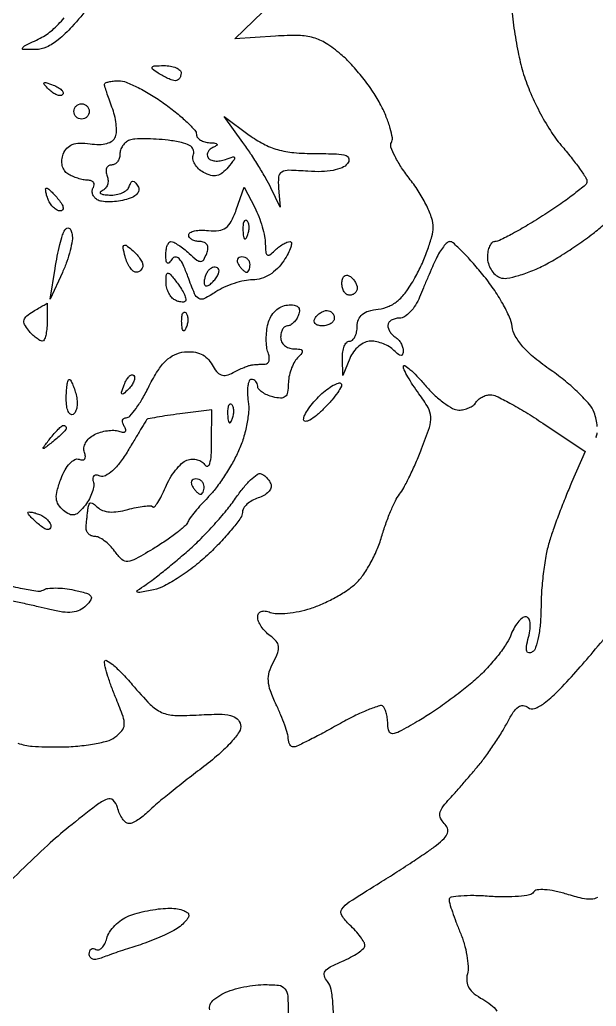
# Model space of a CAD drawing. Extents: x 0 to 102, y 0 to 135.
# Drawn here: x 68.27 to 74.64, y 11.26 to 22.16 of the extents above; entities that cross this region are included whole.
import ezdxf

# ---------------------------------------------------------------- set-up
doc = ezdxf.new("R2010")
doc.units = 0
doc.header["$MEASUREMENT"] = 0

msp = doc.modelspace()

# ---------------------------------------------------------------- linework, layer by layer
for points in [[(74.646989, 17.668567, 0.03625), (74.635146, 17.747009, 0.034823), (74.612005, 17.824012, 0.087045), (74.558989, 17.913426, 0.022116), (74.443182, 18.03697, 0.02187), (74.29626, 18.168388, 0.020578), (74.135488, 18.289312, -0.021218), (73.956353, 18.424406, -0.039457), (73.825499, 18.550646, -0.050236), (73.741211, 18.667698, -0.103691), (73.706211, 18.774365, 0.079136), (73.677923, 18.877237, 0.022091), (73.601996, 19.026535, 0.021705), (73.49988, 19.190121, 0.021258), (73.383297, 19.345415, 0.009839), (73.263573, 19.485795, 0.014374), (73.152275, 19.604174, 0.009746), (73.05619, 19.69697, 0.189339), (73.018432, 19.7118, 0.188631), (72.987858, 19.69984, 0.037013), (72.946823, 19.655885, 0.034583), (72.903996, 19.594335, 0.026048), (72.865429, 19.52145, 0.004791), (72.824906, 19.431919, 0.00244), (72.775611, 19.318674, 0.002424), (72.725911, 19.201395, 0.00363), (72.683747, 19.09845, -0.044353), (72.638521, 19.009441, -0.050866), (72.580031, 18.934141, -0.057963), (72.517761, 18.882438, -0.145297), (72.461714, 18.8658, 0.059953), (72.412491, 18.859877, 0.078756), (72.37081, 18.842415, 0.096972), (72.342898, 18.816556, 0.158871), (72.333, 18.786193, 0.089642), (72.339201, 18.751881, 0.053229), (72.357851, 18.714611, 0.051032), (72.385239, 18.680205, 0.06081), (72.4176, 18.6543, -0.072298), (72.449967, 18.627153, -0.052948), (72.477349, 18.589018, -0.053259), (72.495948, 18.546285, -0.076172), (72.5022, 18.505487, -0.075167), (72.496339, 18.466724, -0.342479), (72.478862, 18.454488, -0.162677), (72.449477, 18.465942, -0.022804), (72.40068, 18.51048, 0.063117), (72.350504, 18.549368, 0.039127), (72.283448, 18.582179, 0.038746), (72.210942, 18.604558, 0.055539), (72.144154, 18.612, 0.107357), (72.079187, 18.597888, 0.065176), (72.012206, 18.556085, 0.060748), (71.95345, 18.494431, 0.064538), (71.912636, 18.42165), (71.836125, 18.2313), (71.830762, 18.42165, -0.04254), (71.834911, 18.494528, -0.063224), (71.851826, 18.556085, -0.084123), (71.878069, 18.597728, -0.21331), (71.91, 18.612, 0.18582), (71.942298, 18.624433, 0.089892), (71.969749, 18.660052, 0.069733), (71.988357, 18.712984, 0.049744), (71.9946, 18.775581, -0.093166), (72.008836, 18.851317, -0.128969), (72.049265, 18.906987, -0.101071), (72.120344, 18.944418, -0.042172), (72.227045, 18.965931, 0.073516), (72.346358, 18.997853, 0.078161), (72.448574, 19.062537, 0.061425), (72.543776, 19.169369, 0.026953), (72.643225, 19.3311, 0.020398), (72.714057, 19.475286, 0.01882), (72.774991, 19.628647, 0.0192), (72.818847, 19.769338, 0.057457), (72.83378, 19.868826, 0.091546), (72.819013, 19.967614, 0.029078), (72.762304, 20.105927, 0.027928), (72.679778, 20.255889, 0.027738), (72.58088, 20.396075, -0.020573), (72.485133, 20.527749, -0.029661), (72.412557, 20.652111, -0.029537), (72.36738, 20.75608, -0.23004), (72.372579, 20.807198, 0.181697), (72.382733, 20.858851, 0.027695), (72.359342, 20.963089, 0.027973), (72.31615, 21.088349, 0.020943), (72.255309, 21.221057, 0.030109), (72.170976, 21.364351, 0.018777), (72.056188, 21.521887, 0.018826), (71.930865, 21.669208, 0.032199), (71.814332, 21.780831, 0.031983), (71.649701, 21.902274, 0.075206), (71.510695, 21.964599, 0.064609), (71.3468, 21.988084, 0.018922), (71.091918, 21.981823), (70.641792, 21.9537), (71.055949, 22.350589, 0.022313)], [(69.033467, 22.310156, -0.014534), (68.842511, 22.085357, -0.039756), (68.69124, 21.942131, -0.05848), (68.56163, 21.860549, -0.109218), (68.4414, 21.832729, -0.007493), (68.307383, 21.833422, -0.525764), (68.29693, 21.849287, -0.180934), (68.319225, 21.873532, -0.00274), (68.493295, 21.960597, 0.065776), (68.626285, 22.049578, 0.04069), (68.757172, 22.184984, 0.033456)], [(73.694989, 22.3349, 0.012931), (73.726618, 22.069117, 0.012926), (73.771999, 21.804995, 0.02161), (73.825405, 21.586021, 0.029295), (73.899592, 21.376968, 0.020323), (74.006465, 21.150086, 0.020533), (74.128441, 20.937998, 0.036085), (74.248405, 20.775222, -0.009218), (74.357275, 20.642997, -0.012945), (74.449118, 20.520795, -0.009212), (74.520441, 20.416585, -0.146477), (74.5326, 20.375972, -0.221166), (74.515037, 20.338209, -0.009013), (74.395436, 20.241071, -0.014275), (74.244593, 20.129802, -0.009477), (74.065657, 20.0105, -0.007484), (73.880747, 19.896077, -0.01039), (73.71151, 19.799543, -0.007189), (73.568122, 19.724305, -0.117751), (73.515757, 19.7118, 0.196615), (73.484067, 19.698837, 0.086343), (73.457169, 19.661318, 0.066255), (73.438905, 19.605723, 0.046306), (73.4328, 19.539945, 0.073631), (73.443114, 19.470289, 0.06423), (73.47334, 19.403015, 0.066865), (73.518042, 19.348198, 0.096993), (73.570809, 19.315131, 0.133896), (73.648142, 19.307356, 0.029307), (73.779724, 19.337417, 0.028477), (73.932874, 19.391617, 0.023781), (74.088649, 19.465836, 0.016695), (74.252825, 19.561055, 0.01153), (74.432312, 19.679167, 0.011639), (74.599786, 19.800853, 0.023248), (74.725188, 19.906075, -0.017975)], [(74.639522, 17.547613, -0.753102), (74.632901, 17.5545, 0.112317), (74.646971, 17.599734, 0.038834)], [(68.092787, 15.927063, 0.017404), (68.296282, 15.878753, 0.013725), (68.464499, 15.849732, 0.176026), (68.526061, 15.862538, -0.109951), (68.576632, 15.880117, -0.029162), (68.662466, 15.885034, -0.028125), (68.763243, 15.879251, -0.025668), (68.865907, 15.862169, -0.015174), (69.002722, 15.827737, -0.158084), (69.050244, 15.795887, -0.318427), (69.052301, 15.754936, -0.054818), (69.000822, 15.690737, -0.085973), (68.930231, 15.640991, -0.083388), (68.846268, 15.617214, -0.06286), (68.739891, 15.618915, -0.026575), (68.599529, 15.646591, 0.005502), (68.470459, 15.677742, 0.003359), (68.317461, 15.71181, 0.003366), (68.165395, 15.743531, 0.005964)], [(71.731179, 11.065847, 0.023711), (71.72676, 11.28696, 0.028709), (71.706334, 11.449778, 0.128328), (71.665924, 11.536183, -0.097558), (71.631469, 11.59952, -0.234462), (71.639593, 11.650877, -0.120213), (71.695451, 11.699282, -0.020518), (71.82403, 11.758833, 0.022206), (71.921762, 11.804497, 0.031072), (72.004244, 11.854348, 0.031766), (72.064123, 11.901715, 0.212625), (72.0792, 11.935568, 0.134606), (72.069048, 11.972597, 0.025222), (72.029812, 12.031753, 0.025363), (71.975438, 12.098066, 0.020821), (71.911071, 12.163245, -0.061089), (71.825039, 12.265645, -0.302005), (71.825746, 12.33724, -0.100599), (71.906567, 12.41621, -0.005257), (72.214865, 12.610691, 0.004024), (72.408937, 12.732448, 0.003975), (72.601816, 12.8578, 0.003906), (72.768949, 12.970207, 0.015274), (72.869444, 13.043545, 0.029086), (72.954347, 13.117879, 0.113795), (72.991531, 13.176291, 0.180803), (72.990602, 13.229519, 0.100627), (72.95481, 13.284655, -0.085599), (72.916268, 13.340323, -0.151596), (72.90888, 13.395167, -0.110512), (72.934003, 13.456785, -0.034028), (72.99711, 13.535578, 0.004814), (73.064206, 13.609997, 0.002048), (73.152692, 13.710891, 0.002026), (73.24623, 13.819314, 0.002657), (73.330731, 13.919138, 0.016239), (73.414381, 14.025887, 0.010183), (73.505508, 14.155764, 0.010219), (73.590097, 14.287436, 0.018337), (73.653249, 14.399306, -0.025523), (73.718552, 14.5112, -0.092438), (73.775319, 14.570489, -0.175252), (73.828849, 14.585638, -0.156647), (73.882639, 14.564031, 0.271514), (73.953395, 14.552433, 0.06883), (74.059456, 14.611094, 0.038807), (74.205719, 14.739435, 0.011143), (74.411391, 14.959895, 0.007144), (74.601131, 15.178806, 0.004402), (74.818413, 15.441511, 0.004413)], [(68.245484, 14.170299, 0.073377), (68.403481, 14.136929, 0.015415), (68.686551, 14.1282, 0.020134), (68.882581, 14.136097, 0.022038), (69.071463, 14.159752, 0.02215), (69.230028, 14.194039, 0.093805), (69.317356, 14.235612, 0.057543), (69.395251, 14.307647, 0.169355), (69.42154, 14.374634, 0.096719), (69.407198, 14.466792, 0.01214), (69.333526, 14.655895, -0.010603), (69.283478, 14.783198, -0.012124), (69.241201, 14.906982, -0.011316), (69.210375, 15.013284, -0.064994), (69.2028, 15.071311, -0.569261), (69.225098, 15.084549, -0.049043), (69.292973, 15.038386, -0.028627), (69.391841, 14.945819, -0.013279), (69.509771, 14.815229, 0.016192), (69.707694, 14.598609, 0.093921), (69.833964, 14.510207, 0.101152), (69.979629, 14.477345, 0.020234), (70.247329, 14.482751, -0.013052), (70.468839, 14.490408, -0.060549), (70.595829, 14.476061, -0.124108), (70.668368, 14.438259, -0.16196), (70.705465, 14.373813, -0.197778), (70.690818, 14.297382, -0.03735), (70.602515, 14.18231, -0.031762), (70.464145, 14.045944, -0.016977), (70.277486, 13.894799, 0.004149), (70.093237, 13.753274, 0.004499), (69.916308, 13.612439, 0.004242), (69.766827, 13.489124, 0.021788), (69.687622, 13.416536, -0.027321), (69.630259, 13.365122, -0.029485), (69.569019, 13.321661, -0.030807), (69.512524, 13.291044, -0.109192), (69.47251, 13.2822, -0.178572), (69.438197, 13.294858, -0.060982), (69.401762, 13.33459, -0.051325), (69.368894, 13.392292, -0.039879), (69.345094, 13.460551, 0.139714), (69.298444, 13.53955, 0.294264), (69.231354, 13.552271, 0.068647), (69.111286, 13.483194, 0.004832), (68.806477, 13.242298, 0.016496), (68.574811, 13.042584, 0.00711), (68.278847, 12.762032, 0.007026), (67.971971, 12.454208, 0.009232)], [(74.648311, 12.466608, -0.127274), (74.580233, 12.446014, -0.069315), (74.478588, 12.45599, -0.015386), (74.309612, 12.502213, 0.021945), (74.177226, 12.536567, 0.038581), (74.065209, 12.551542, 0.047249), (73.980987, 12.548285, 0.224706), (73.94161, 12.522758, -0.212665), (73.899562, 12.494106, -0.021985), (73.7779, 12.477571, -0.024306), (73.62448, 12.471043, -0.01706), (73.451705, 12.477992, 0.014669), (73.282276, 12.485618, 0.024469), (73.13961, 12.480867, 0.021757), (73.031408, 12.467191, 0.365472), (73.0098, 12.441578, 0.073503), (73.016014, 12.399535, 0.008096), (73.045774, 12.306526, 0.009743), (73.085369, 12.19647, 0.007735), (73.132266, 12.079162, -0.02898), (73.175952, 11.954806, -0.0272), (73.206055, 11.823585, -0.028255), (73.219782, 11.704343, -0.078637), (73.211489, 11.620703, 0.08873), (73.205038, 11.53898, 0.11272), (73.228972, 11.467405, 0.091272), (73.286788, 11.402701, 0.042055), (73.381899, 11.341003, -0.049341), (73.471596, 11.280947, -0.072211), (73.535423, 11.210766, -0.082551)], [(70.365974, 11.223883, -0.161046), (70.369812, 11.284576, -0.132892), (70.410536, 11.33851, -0.037931), (70.498813, 11.396852, -0.047211), (70.589107, 11.436507, -0.023313), (70.709873, 11.470301, -0.022902), (70.839472, 11.493943, -0.030945), (70.95825, 11.502602, -0.027421), (71.126091, 11.495225, -0.200962), (71.195323, 11.457816, -0.155985), (71.226774, 11.376558, -0.014954), (71.2332, 11.161733, -0.039166)]]:
    msp.add_lwpolyline(points, format="xyb")
for points in [[(69.85845, 21.656305, -0.042523), (69.931325, 21.650595, -0.062416), (69.992885, 21.632368, -0.082215), (70.034589, 21.605248, -0.210568), (70.0488, 21.573, -0.073605), (70.04403, 21.540771, -0.089496), (70.030162, 21.513632, -0.102891), (70.009542, 21.495736, -0.133323), (69.98535, 21.489695, -0.077483), (69.952655, 21.495479, -0.020703), (69.903262, 21.514701, -0.02047), (69.84824, 21.541514, -0.019837), (69.795, 21.573, -0.023197), (69.733336, 21.617034, -0.409657), (69.730522, 21.639128, -0.220444), (69.75742, 21.653334, -0.011293)], [(69.359307, 21.4884, -0.095095), (69.441779, 21.472571, -0.021314), (69.572973, 21.41369, -0.021371), (69.72101, 21.331425, -0.019242), (69.866907, 21.234069, -0.014614), (70.001393, 21.130524, -0.02041), (70.114866, 21.029753, -0.017317), (70.200411, 20.941387, -0.185729), (70.218, 20.895669, 0.167722), (70.229253, 20.863066, 0.089287), (70.26149, 20.834333, 0.071889), (70.309417, 20.81371, 0.054491), (70.36605, 20.804921, -0.020483), (70.423049, 20.800005, -0.187944), (70.444473, 20.788341, -0.449603), (70.442309, 20.77345, -0.04958), (70.407823, 20.755395, 0.074745), (70.370636, 20.733485, 0.102515), (70.346141, 20.703491, 0.121816), (70.338083, 20.670287, 0.138173), (70.347082, 20.638869, 0.155805), (70.375281, 20.614724, 0.074774), (70.421936, 20.602826, 0.062987), (70.478987, 20.604274, 0.051856), (70.537959, 20.619635, -0.011898), (70.621004, 20.64851, -0.405388), (70.638057, 20.640073, -0.253897), (70.634311, 20.616294, -0.007309), (70.568667, 20.533117, -0.052372), (70.505395, 20.470099, -0.118694), (70.444735, 20.441358, -0.12035), (70.378202, 20.443579, -0.054676), (70.296867, 20.476268, -0.066109), (70.240112, 20.51708, -0.075564), (70.198915, 20.569671, -0.086554), (70.179088, 20.625544, -0.134482), (70.184114, 20.67612, 0.200632), (70.182505, 20.730465, 0.160433), (70.142488, 20.773961, 0.07628), (70.053955, 20.806943, 0.020692), (69.906014, 20.831269, 0.01425), (69.774786, 20.843521, 0.015672), (69.647174, 20.847766, 0.015226), (69.538388, 20.844661, 0.072859), (69.47775, 20.832088, 0.089196), (69.437326, 20.808521, 0.06776), (69.403064, 20.770215, 0.066903), (69.379913, 20.723584, 0.081985), (69.372, 20.675649, -0.077961), (69.364937, 20.630629, -0.090312), (69.34449, 20.592418, -0.100781), (69.314065, 20.566873, -0.125032), (69.278349, 20.5578, 0.150038), (69.246515, 20.548027, 0.152523), (69.225896, 20.522129, 0.116261), (69.220428, 20.482812, 0.068382), (69.231296, 20.436366, -0.08212), (69.241458, 20.386879, -0.090662), (69.234538, 20.338534, -0.098459), (69.211849, 20.298839, -0.117756), (69.176897, 20.273845, 0.138167), (69.156303, 20.25783, 0.446626), (69.159412, 20.242865, 0.101689), (69.194297, 20.231182, 0.021022), (69.2592, 20.226079, 0.052561), (69.331823, 20.231069, 0.059666), (69.398602, 20.251202, 0.068619), (69.449914, 20.282593, 0.141684), (69.476361, 20.320983, -0.040804), (69.495886, 20.366741, -0.271343), (69.516124, 20.379317, -0.233099), (69.539469, 20.368555, -0.031824), (69.571471, 20.323463, -0.171187), (69.581244, 20.278599, -0.164205), (69.56096, 20.236618, -0.09864), (69.507419, 20.200102, -0.039019), (69.422568, 20.171616, -0.031883), (69.335451, 20.155568, -0.032411), (69.24748, 20.150847, -0.034242), (69.170866, 20.156962, -0.101718), (69.121628, 20.174981, -0.085442), (69.090648, 20.202376, -0.093672), (69.071807, 20.237743, -0.100368), (69.067919, 20.275495, -0.114528), (69.079513, 20.309846, 0.121205), (69.089219, 20.339903, 0.184725), (69.081357, 20.365846, 0.150532), (69.056172, 20.38354, 0.075619), (69.017443, 20.389895, -0.048085), (68.967183, 20.395334, -0.026479), (68.907325, 20.411055, -0.026163), (68.847762, 20.433617, -0.037769), (68.798085, 20.460109, -0.106665), (68.759371, 20.49825, -0.087434), (68.736391, 20.551719, -0.080052), (68.731903, 20.614188, -0.069704), (68.746691, 20.678146, -0.091517), (68.787231, 20.744426, -0.118311), (68.84574, 20.784782, -0.091258), (68.92832, 20.800345, -0.037514), (69.042411, 20.792261, 0.038064), (69.144395, 20.785148, 0.065608), (69.228558, 20.796792, 0.086499), (69.289737, 20.825674, 0.148769), (69.324081, 20.869763, 0.089759), (69.335089, 20.927824, 0.031651), (69.330417, 21.012751, 0.030211), (69.313313, 21.107481, 0.031081), (69.285027, 21.198542, -0.00523), (69.253531, 21.284063, -0.00706), (69.226954, 21.362093, -0.004979), (69.206331, 21.427783, -0.073695), (69.2028, 21.451607, -0.303691), (69.212348, 21.465877, -0.040158), (69.248774, 21.477592, -0.03557), (69.299324, 21.485739, -0.022172)], [(68.635399, 21.440661, -0.036269), (68.690186, 21.415113, -0.070189), (68.728624, 21.385954, -0.120343), (68.745325, 21.358227, -0.278911), (68.739739, 21.335539, -0.20742), (68.71383, 21.3253, -0.082976), (68.675642, 21.332971, -0.063152), (68.63146, 21.356535, -0.043285), (68.58804, 21.393302, -0.011214), (68.535009, 21.449184, -0.400052), (68.535406, 21.46553, -0.286372), (68.554444, 21.469939, -0.008399)], [(68.949, 21.2346, -0.099038), (68.981287, 21.228141, -0.097945), (69.008749, 21.209749, -0.097945), (69.027141, 21.182287, -0.099038), (69.0336, 21.15, -0.099038), (69.027141, 21.117713, -0.097945), (69.008749, 21.090251, -0.097945), (68.981287, 21.071859, -0.099038), (68.949, 21.0654, -0.099038), (68.916713, 21.071859, -0.097945), (68.889251, 21.090251, -0.097945), (68.870859, 21.117713, -0.099038), (68.8644, 21.15, -0.099038), (68.870859, 21.182287, -0.097945), (68.889251, 21.209749, -0.097945), (68.916713, 21.228141, -0.099038)], [(70.801256, 20.889392, 0.038541), (70.958988, 20.790569, 0.052138), (71.115216, 20.728447, 0.046039), (71.295392, 20.695237, 0.022569), (71.528719, 20.6847, -0.00837), (71.76499, 20.680744, -0.067139), (71.872025, 20.66264, -0.294002), (71.902605, 20.626133, -0.20685), (71.887225, 20.573159, -0.123708), (71.826668, 20.528623, -0.049172), (71.72709, 20.498941, -0.040837), (71.599271, 20.484851, -0.026565), (71.450685, 20.488559, 0.012184), (71.240708, 20.499847, 0.137142), (71.160483, 20.479938, 0.24498), (71.125499, 20.425892, 0.045812), (71.125205, 20.304), (71.14411, 20.0925), (71.040605, 20.306896, 0.018323), (70.986538, 20.409141, 0.007746), (70.906897, 20.542442, 0.007652), (70.817353, 20.682345, 0.009913), (70.730777, 20.807688), (70.524453, 21.094085)], [(68.560596, 20.304, -0.176553), (68.577111, 20.297981, -0.014236), (68.612217, 20.266723, -0.017822), (68.652724, 20.225711, -0.012711), (68.6952, 20.1771, -0.035237), (68.731405, 20.126631, -0.100348), (68.746238, 20.086221, -0.22275), (68.738837, 20.061105, -0.214681), (68.71461, 20.0502, -0.125677), (68.678148, 20.059512, -0.064053), (68.639633, 20.087477, -0.05745), (68.605017, 20.128568, -0.054778), (68.580006, 20.1771, -0.019009), (68.56342, 20.225779, -0.034664), (68.554218, 20.266723, -0.044074), (68.552353, 20.295956, -0.407084)], [(70.862335, 20.087302, -0.027336), (70.907157, 19.98798, -0.021492), (70.945012, 19.87611, -0.021961), (70.971204, 19.768799, -0.048909), (70.9794, 19.68521, 0.021422), (70.983149, 19.597757, 0.215573), (71.00055, 19.56667, 0.326341), (71.029569, 19.566527, 0.039883), (71.08092, 19.61028, -0.030955), (71.124905, 19.649131, -0.03157), (71.173072, 19.681979, -0.033268), (71.218383, 19.70493, -0.100929), (71.25207, 19.7118, -0.416953), (71.268065, 19.695655, -0.076598), (71.260539, 19.649672, -0.044438), (71.231395, 19.581495, -0.02182), (71.18312, 19.5003, -0.052457), (71.112171, 19.413429, -0.057312), (71.02661, 19.346113, -0.061052), (70.933386, 19.303339, -0.077207), (70.839794, 19.2888, 0.05074), (70.746838, 19.279342, 0.027821), (70.636074, 19.250065, 0.027446), (70.525819, 19.207437, 0.039079), (70.433795, 19.156935, -0.026467), (70.306454, 19.082816, -0.247884), (70.245087, 19.083538, -0.171207), (70.197463, 19.136336, -0.011956), (70.123986, 19.325279, 0.019117), (70.071923, 19.453682, 0.077067), (70.025899, 19.524352, 0.222476), (69.985398, 19.541566, 0.247109), (69.94881, 19.520595, -0.035649), (69.91735, 19.478084, -0.373125), (69.897538, 19.475127, -0.232678), (69.884203, 19.496999, -0.020386), (69.880895, 19.56375, -0.036532), (69.884545, 19.620451, -0.055383), (69.896662, 19.66831, -0.072882), (69.914724, 19.701051, -0.23445), (69.936389, 19.7118, -0.12348), (69.96693, 19.704141, -0.021127), (70.018871, 19.67345, -0.021914), (70.078041, 19.631231, -0.018001), (70.137436, 19.581248, 0.015749), (70.223802, 19.5079, 0.169746), (70.26644, 19.492995, 0.26751), (70.298423, 19.511426, 0.039729), (70.331792, 19.581248, 0.069737), (70.344356, 19.635602, 0.152269), (70.335356, 19.676954, 0.171722), (70.30563, 19.70272, 0.093779), (70.257645, 19.7118, -0.056794), (70.210122, 19.717216, -0.076167), (70.169897, 19.733234, -0.09527), (70.142932, 19.756931, -0.166475), (70.1334, 19.784766, -0.274806), (70.149019, 19.811039, -0.069398), (70.197508, 19.829262, -0.051176), (70.268012, 19.837666, -0.031438), (70.35164, 19.833776, 0.054671), (70.466161, 19.833764, 0.133408), (70.544036, 19.864363, 0.114615), (70.60287, 19.933798, 0.034832), (70.657575, 20.061382), (70.74527, 20.312945)], [(70.776713, 19.942688, 0.296942), (70.758197, 19.946597, 0.208169), (70.742576, 19.931154, 0.077125), (70.733209, 19.890547, 0.028489), (70.732279, 19.83165, 0.018894), (70.737274, 19.768511, 0.168741), (70.74923, 19.743828, 0.470617), (70.764648, 19.745287, 0.054073), (70.783391, 19.780537, 0.051402), (70.796592, 19.826803, 0.05415), (70.799758, 19.873972, 0.060344), (70.793061, 19.915029, 0.126455)], [(68.844237, 19.79203, -0.087969), (68.845686, 19.722454, -0.023563), (68.823424, 19.613625, -0.023121), (68.785948, 19.49035, -0.022039), (68.736725, 19.36903), (68.603107, 19.0773), (68.656834, 19.415056, -0.010577), (68.681348, 19.550617, -0.012211), (68.710578, 19.678636, -0.011324), (68.740322, 19.785469, -0.067271), (68.764346, 19.838056, -0.113502), (68.787274, 19.860824, -0.276359), (68.810192, 19.861204, -0.166523), (68.830378, 19.838102, -0.047983)], [(69.505556, 19.621676, -0.033252), (69.551571, 19.578011, -0.035142), (69.590478, 19.529388, -0.037557), (69.617622, 19.483012, -0.114104), (69.6258, 19.447641, -0.099715), (69.620093, 19.419309, -0.098101), (69.603847, 19.395208, -0.097784), (69.579589, 19.379066, -0.098366), (69.551067, 19.3734, -0.18499), (69.519165, 19.385621, -0.058693), (69.484918, 19.424523, -0.049464), (69.45374, 19.480821, -0.037801), (69.430823, 19.547435, -0.01302), (69.408884, 19.641244, -0.253319), (69.417186, 19.668813, -0.363425), (69.441194, 19.670857, -0.020124)], [(70.720607, 19.5426, 0.108972), (70.690579, 19.535977, 0.182303), (70.672691, 19.517749, 0.161196), (70.670059, 19.490326, 0.082592), (70.6833, 19.458, 0.029505), (70.706057, 19.425617, 0.035638), (70.731186, 19.398251, 0.038439), (70.755065, 19.378945, 0.151918), (70.772893, 19.3734, 0.210953), (70.787159, 19.379699, 0.081139), (70.799241, 19.398251, 0.061769), (70.807464, 19.425611, 0.042167), (70.8102, 19.458, 0.105053), (70.803342, 19.49028, 0.099167), (70.783882, 19.517749, 0.09642), (70.754807, 19.53616, 0.093332)], [(70.45911, 19.41429, 0.128169), (70.438096, 19.426615, 0.100736), (70.411672, 19.428593, 0.089268), (70.38384, 19.419856, 0.075941), (70.359, 19.4016, 0.063896), (70.337394, 19.373633, 0.039129), (70.319167, 19.336088, 0.038674), (70.306736, 19.295385, 0.054831), (70.3026, 19.25778, 0.142677), (70.310525, 19.230572, 0.290264), (70.32989, 19.221481, 0.131573), (70.36123, 19.234281, 0.034019), (70.40271, 19.27047, 0.041736), (70.437833, 19.312003, 0.061283), (70.460573, 19.354013, 0.080535), (70.468385, 19.390131, 0.212536)], [(70.008316, 19.252676, -0.023083), (70.052973, 19.187614, -0.035169), (70.084907, 19.127025, -0.038539), (70.102245, 19.07765, -0.267646), (70.095854, 19.053854, -0.171177), (70.07561, 19.044167, -0.066195), (70.044068, 19.044953, -0.055399), (70.006998, 19.055126, -0.043797), (69.969829, 19.073821, -0.096951), (69.935471, 19.105629, -0.054023), (69.906895, 19.155228, -0.05103), (69.887958, 19.213785, -0.057465), (69.882291, 19.272643, -0.02447), (69.887521, 19.349747, -0.426116), (69.905582, 19.363434, -0.185352), (69.93485, 19.346533, -0.008225)], [(71.91, 19.3311, -0.06081), (71.942361, 19.305195, -0.051032), (71.969749, 19.270789, -0.053229), (71.988399, 19.233519, -0.089642), (71.9946, 19.199207, -0.105429), (71.988123, 19.168833, -0.099231), (71.969749, 19.142985, -0.096318), (71.942295, 19.125659, -0.092995), (71.91, 19.1196, -0.153634), (71.877735, 19.129754, -0.097988), (71.850251, 19.158344, -0.080552), (71.831706, 19.201062, -0.062283), (71.8254, 19.251493, -0.066118), (71.831598, 19.298161, -0.138808), (71.850251, 19.329283, -0.191142), (71.877882, 19.340232, -0.139169)], [(68.5683, 19.032427), (68.5683, 18.972116), (68.5683, 18.8235, -0.023696), (68.564457, 18.742446, -0.037812), (68.552704, 18.674128, -0.044069), (68.535759, 18.625299, -0.295337), (68.515209, 18.612, -0.137723), (68.488409, 18.619525, -0.029699), (68.448441, 18.647271, -0.028881), (68.404514, 18.686107, -0.024097), (68.362468, 18.732071, -0.054271), (68.31987, 18.796485, -0.183184), (68.31425, 18.845781, -0.160628), (68.342811, 18.890598, -0.039518), (68.415559, 18.940998, 0.001179), (68.474123, 18.975253, 0.001944), (68.523432, 19.004509, 0.000176), (68.567409, 19.030854, 0.263536)], [(71.225425, 19.011153, -0.046527), (71.297571, 19.009869, -0.156706), (71.340104, 18.990789, -0.213103), (71.356013, 18.955005, -0.091453), (71.346237, 18.90248, -0.050499), (71.322829, 18.85609, -0.055178), (71.291176, 18.816826, -0.06231), (71.256477, 18.790028, -0.134085), (71.224149, 18.7812, 0.164455), (71.19533, 18.771458, 0.095748), (71.170792, 18.743923, 0.076852), (71.154211, 18.702836, 0.057609), (71.1486, 18.6543, 0.112571), (71.159639, 18.605891, 0.100188), (71.190847, 18.564677, 0.094267), (71.237504, 18.537025, 0.086974), (71.29242, 18.5274, -0.028321), (71.36226, 18.523441, -0.272121), (71.385128, 18.50625, -0.273085), (71.381188, 18.477964, -0.02847), (71.33472, 18.42588, 0.073146), (71.295795, 18.37353, 0.038677), (71.263021, 18.29935, 0.03747), (71.240676, 18.216616, 0.047259), (71.2332, 18.1377, -0.043573), (71.225257, 18.046725, -0.176027), (71.197892, 17.999225, -0.189508), (71.147908, 17.982379, -0.051615), (71.064, 17.995287, -0.038887), (70.99924, 18.017724, -0.050447), (70.944502, 18.048489, -0.059916), (70.90675, 18.082448, -0.181596), (70.8948, 18.114267, 0.092481), (70.889478, 18.142796, 0.09616), (70.874253, 18.167047, 0.099327), (70.85154, 18.183277, 0.106007), (70.824852, 18.189, 0.309047), (70.800384, 18.17228, 0.05849), (70.786003, 18.117109, 0.044471), (70.782105, 18.038076, 0.026536), (70.790824, 17.944266, -0.059131), (70.794034, 17.827991, -0.027556), (70.772116, 17.678541, -0.026835), (70.731505, 17.522349, -0.033771), (70.6767, 17.38334, -0.02098), (70.605797, 17.248802, -0.015474), (70.516643, 17.105941, -0.015696), (70.423789, 16.975946, -0.03345), (70.342526, 16.883017, 0.012211), (70.269568, 16.806405, 0.013328), (70.2026, 16.728477, 0.012858), (70.148949, 16.658995, 0.062161), (70.124748, 16.61549, -0.116799), (70.094101, 16.5722, -0.014342), (70.004304, 16.497551, -0.016337), (69.890469, 16.414171, -0.012823), (69.761976, 16.331108, -0.00836), (69.548701, 16.205715, -0.107558), (69.460879, 16.178501, -0.212377), (69.395095, 16.201205, -0.047174), (69.314185, 16.292412, 0.037349), (69.261236, 16.35451, 0.039074), (69.200381, 16.407028, 0.042244), (69.140889, 16.443457, 0.116779), (69.093408, 16.4547, -0.10489), (69.055109, 16.462824, -0.107406), (69.023779, 16.485764, -0.105145), (69.004338, 16.520096, -0.096692), (68.99976, 16.56045, -0.003409), (69.003916, 16.608297, -0.002056), (69.009463, 16.664957, -0.002059), (69.015437, 16.721213, -0.003607), (69.02091, 16.76772, -0.06425), (69.031921, 16.810366, -0.285112), (69.051869, 16.825042, -0.187341), (69.081367, 16.816189, -0.03087), (69.12676, 16.77608, 0.112482), (69.181777, 16.741482, 0.065906), (69.258307, 16.725511, 0.053887), (69.352109, 16.728661, 0.034531), (69.458791, 16.751429, -0.017302), (69.553007, 16.774954, -0.024379), (69.638446, 16.788861, -0.022232), (69.707651, 16.793584, -0.205075), (69.734945, 16.782655, 0.42991), (69.755643, 16.783207, 0.036928), (69.791746, 16.829891, 0.030994), (69.833501, 16.902398, 0.016958), (69.875958, 16.995808, -0.034447), (69.925507, 17.095424, -0.03402), (69.988447, 17.18773, -0.036035), (70.054721, 17.260531, -0.098782), (70.113232, 17.297486, -0.083389), (70.169442, 17.308882, -0.077594), (70.22779, 17.301772, -0.080568), (70.279274, 17.277727, -0.102272), (70.315691, 17.240115, 0.374214), (70.342759, 17.232061, 0.221532), (70.366171, 17.259419, 0.052612), (70.381244, 17.349009, 0.01449), (70.385905, 17.492045), (70.3872, 17.85259), (70.033562, 17.808157, 0.004804), (69.897119, 17.789681, 0.007521), (69.780172, 17.770898, 0.002861), (69.680824, 17.752819, 0.210894), (69.667554, 17.743712, 0.002794), (69.658315, 17.72858, 0.000037), (69.601832, 17.634866, 0.000107), (69.536433, 17.52629, 0.00007), (69.461192, 17.401274, -0.026228), (69.375177, 17.273935, -0.046363), (69.289817, 17.180297, -0.060783), (69.213093, 17.125807, -0.219037), (69.15471, 17.122016, 0.06982), (69.113559, 17.13152, 0.186145), (69.085092, 17.123319, 0.221802), (69.072608, 17.099669, 0.096989), (69.077826, 17.063742, -0.118502), (69.082953, 17.013504, -0.045985), (69.067175, 16.944921, -0.042224), (69.03556, 16.870645, -0.040603), (68.991562, 16.801697, -0.034399), (68.924202, 16.724571, -0.136105), (68.869871, 16.693926, -0.17217), (68.815137, 16.699306, -0.063523), (68.748717, 16.74149, -0.078251), (68.693348, 16.80438, -0.123824), (68.670921, 16.872214, -0.085318), (68.679544, 16.960547, -0.023353), (68.722958, 17.094133, -0.038457), (68.767209, 17.188667, -0.059274), (68.820557, 17.261362, -0.079219), (68.874703, 17.303489, -0.220863), (68.921577, 17.306698, 0.085686), (68.959719, 17.299146, 0.239173), (68.983634, 17.310552, 0.197263), (68.991426, 17.339068, 0.060976), (68.98043, 17.38312, -0.132147), (68.97519, 17.433503, -0.088489), (68.994382, 17.488517, -0.077698), (69.034731, 17.539736, -0.068286), (69.090488, 17.57888, -0.045988), (69.158325, 17.606276, -0.038482), (69.234206, 17.622846, -0.0401), (69.306474, 17.627035, -0.080119), (69.362626, 17.616693, 0.044254), (69.408179, 17.604887, 0.231099), (69.432323, 17.612068, 0.291616), (69.438031, 17.633523, 0.061597), (69.421083, 17.670425, -0.062408), (69.404341, 17.707034, -0.132609), (69.403087, 17.737925, -0.191612), (69.416981, 17.758159, -0.14869), (69.442766, 17.766, 0.216951), (69.48354, 17.784566, 0.022368), (69.55095, 17.869389, 0.024633), (69.62507, 17.983134, 0.017206), (69.697656, 18.117963, -0.025342), (69.791504, 18.285694, -0.061035), (69.881104, 18.395882, -0.081336), (69.976715, 18.461835, -0.084027), (70.087303, 18.492903, -0.055118), (70.186748, 18.492514, -0.080741), (70.270796, 18.468785, -0.086705), (70.338738, 18.421372, -0.074423), (70.390858, 18.351364, 0.048246), (70.440516, 18.276847, 0.13274), (70.491387, 18.240328, 0.148115), (70.550046, 18.236533, 0.06557), (70.623402, 18.264182, -0.012356), (70.683378, 18.294398, -0.012791), (70.744092, 18.321249, -0.012584), (70.797742, 18.341789, -0.052484), (70.83135, 18.349857, -0.012391), (70.86148, 18.353062, -0.005963), (70.900233, 18.355749, -0.005909), (70.940738, 18.357594, -0.00842), (70.976745, 18.3582, 0.184845), (71.003859, 18.368579, 0.147128), (71.020293, 18.395532, 0.099984), (71.022598, 18.436625, 0.055844), (71.009921, 18.485289, -0.062897), (70.994601, 18.547683, -0.028556), (70.989714, 18.631764, -0.027722), (70.994645, 18.722213, -0.034015), (71.009613, 18.805463, -0.068479), (71.040885, 18.88316, -0.07263), (71.091507, 18.947796, -0.077171), (71.155413, 18.99221, -0.094815)], [(70.099913, 18.927488, -0.126455), (70.116261, 18.899829, -0.060344), (70.122958, 18.858772, -0.05415), (70.119792, 18.811603, -0.051402), (70.106591, 18.765337, -0.054073), (70.087848, 18.730087, -0.470617), (70.07243, 18.728628, -0.168741), (70.060474, 18.753311, -0.018894), (70.055479, 18.81645, -0.028489), (70.056409, 18.875347, -0.077125), (70.065776, 18.915954, -0.208169), (70.081397, 18.931397, -0.296942)], [(71.661193, 18.9504, -0.105429), (71.691567, 18.943923, -0.099231), (71.717415, 18.925549, -0.096318), (71.734741, 18.898095, -0.092995), (71.7408, 18.8658, -0.153634), (71.730646, 18.833535, -0.097988), (71.702056, 18.806051, -0.080552), (71.659338, 18.787506, -0.062283), (71.608907, 18.7812, -0.066118), (71.562239, 18.787398, -0.138808), (71.531117, 18.806051, -0.191142), (71.520168, 18.833682, -0.139169), (71.5293, 18.8658, -0.06081), (71.555205, 18.898161, -0.051032), (71.589611, 18.925549, -0.053229), (71.626881, 18.944199, -0.089642)], [(72.744449, 18.12555, 0.026342), (72.844611, 18.020308, 0.030334), (72.950895, 17.931367, 0.031684), (73.048642, 17.868326, 0.128058), (73.116718, 17.8506, 0.055614), (73.172961, 17.856875, 0.049612), (73.22876, 17.875451, 0.052589), (73.275901, 17.902794, 0.096938), (73.3059, 17.9352, -0.079736), (73.33388, 17.967575, -0.053411), (73.374567, 17.994949, -0.052554), (73.421029, 18.013533, -0.06898), (73.466238, 18.0198, -0.114542), (73.531304, 18.004696, -0.010386), (73.680455, 17.927624, -0.013039), (73.856065, 17.82619, -0.009834), (74.043752, 17.70601), (74.513212, 17.39222), (74.363431, 17.05036, 0.007609), (74.2992, 16.897472, 0.005045), (74.22994, 16.720178, 0.005078), (74.166142, 16.546577, 0.009847), (74.119325, 16.406394, 0.029987), (74.083085, 16.260003, 0.013783), (74.052708, 16.065793, 0.013595), (74.031883, 15.859079, 0.018306), (74.025, 15.671136, -0.020803), (74.017913, 15.500883, -0.027739), (73.996524, 15.347625, -0.027394), (73.965766, 15.226611, -0.180303), (73.928062, 15.178074, -0.145056), (73.889352, 15.16755, -0.338416), (73.867289, 15.185219, -0.10492), (73.865446, 15.239697, -0.017664), (73.887373, 15.342282, 0.030069), (73.904631, 15.4341, 0.067033), (73.904049, 15.505044, 0.113831), (73.88679, 15.549707, 0.24879), (73.855318, 15.5664, 0.177169), (73.815825, 15.551952, 0.049388), (73.769206, 15.503943, 0.043306), (73.723609, 15.435167, 0.033905), (73.686174, 15.35378, -0.058084), (73.63397, 15.253348, -0.020703), (73.5377, 15.123179, -0.020219), (73.41927, 14.987776, -0.022491), (73.294247, 14.86733, -0.014731), (73.151521, 14.748974, -0.009392), (72.979048, 14.619463, -0.009435), (72.804983, 14.498728, -0.017288), (72.658079, 14.408055, -0.006683), (72.460142, 14.29862, -0.096213), (72.38374, 14.274999, -0.343846), (72.346358, 14.298143, -0.088752), (72.333, 14.372805, 0.031107), (72.329183, 14.434101, 0.031651), (72.317791, 14.494089, 0.033359), (72.301164, 14.544662, 0.100604), (72.281224, 14.574776, 0.283288), (72.24136, 14.584248, 0.015459), (72.114963, 14.538147, 0.020258), (71.960893, 14.469128, 0.013034), (71.787934, 14.377376, -0.005107), (71.61466, 14.281906, -0.007387), (71.459485, 14.201395, -0.004175), (71.327594, 14.136791, -0.112251), (71.28981, 14.1282, -0.161137), (71.268217, 14.135344, -0.096492), (71.249829, 14.155508, -0.077982), (71.237409, 14.185611, -0.058985), (71.2332, 14.221164, 0.07319), (71.225483, 14.273601, 0.012579), (71.194011, 14.369405, 0.013465), (71.150866, 14.480814, 0.011665), (71.099792, 14.595266, -0.023664), (71.036022, 14.747902, -0.070496), (71.012718, 14.8585, -0.087858), (71.023427, 14.956948, -0.051991), (71.068203, 15.066654, 0.030597), (71.116064, 15.17095, 0.123492), (71.12461, 15.239906, 0.151415), (71.098989, 15.29682, 0.054027), (71.032411, 15.357529, -0.045015), (70.979763, 15.403831, -0.042719), (70.935223, 15.459578, -0.045737), (70.904603, 15.515989, -0.101823), (70.8948, 15.563628, -0.134244), (70.905301, 15.602036, -0.172183), (70.933227, 15.625367, -0.124289), (70.977684, 15.630172, -0.05675), (71.034612, 15.615452, 0.088827), (71.108788, 15.601246, 0.027515), (71.222753, 15.606148, 0.026549), (71.351987, 15.625825, 0.026336), (71.478762, 15.659121, 0.028204), (71.60931, 15.70914, 0.01988), (71.750034, 15.779219, 0.020134), (71.879656, 15.857281, 0.039268), (71.974873, 15.931304, 0.054632), (72.055409, 16.022697, 0.025942), (72.139033, 16.155694, 0.025347), (72.212929, 16.305314, 0.032696), (72.264418, 16.449634, -0.01509), (72.309134, 16.590435, -0.014716), (72.362605, 16.729484, -0.014778), (72.416718, 16.848701, -0.051984), (72.461372, 16.92, 0.042067), (72.508886, 16.992631, 0.010368), (72.574061, 17.119519, 0.010538), (72.642863, 17.26848, 0.010368), (72.705719, 17.421014, 0.012258), (72.791272, 17.658608, 0.092491), (72.80746, 17.776331, 0.120892), (72.777241, 17.878185, 0.026908), (72.676542, 18.030938, -0.013388), (72.61003, 18.12613, -0.017274), (72.554423, 18.217124, -0.015139), (72.513509, 18.295002, -0.126879), (72.505638, 18.333624, -0.579106), (72.521998, 18.341926, -0.034138), (72.577207, 18.300089, -0.024541), (72.653822, 18.22642, -0.011982)], [(69.524861, 18.233539, -0.20742), (69.5351, 18.20763, -0.082976), (69.527429, 18.169442, -0.063152), (69.503865, 18.12526, -0.043285), (69.467098, 18.08184, -0.011214), (69.411216, 18.028809, -0.400052), (69.39487, 18.029206, -0.286372), (69.390461, 18.048244, -0.008399), (69.419739, 18.129199, -0.036269), (69.445287, 18.183986, -0.070189), (69.474446, 18.222424, -0.120343), (69.502173, 18.239125, -0.278911)], [(68.812233, 18.189, -0.269346), (68.827212, 18.1803, -0.023205), (68.84813, 18.139322, -0.025633), (68.869593, 18.084688, -0.016826), (68.888891, 18.019884, -0.046215), (68.900137, 17.951677, -0.054994), (68.897606, 17.886529, -0.064046), (68.882634, 17.833791, -0.15438), (68.856458, 17.803391, -0.293546), (68.827473, 17.803898, -0.140077), (68.802318, 17.833526, -0.072514), (68.785232, 17.892763, -0.034022), (68.7798, 17.972507, -0.014076), (68.782137, 18.055504, -0.023105), (68.789327, 18.125405, -0.019434), (68.79947, 18.178843, -0.349346)], [(71.814757, 18.143243, -0.326362), (71.819381, 18.113545, -0.029649), (71.778788, 18.045166, -0.029467), (71.71485, 17.961743, -0.018138), (71.630564, 17.871109, -0.020776), (71.542868, 17.790414, -0.048108), (71.469423, 17.7395, -0.1089), (71.422103, 17.72522, -0.436692), (71.4024, 17.743477, -0.118222), (71.414388, 17.79347, -0.031088), (71.456507, 17.864886, -0.029778), (71.516094, 17.942532, -0.026676), (71.586593, 18.015611, -0.023281), (71.660364, 18.078186, -0.03674), (71.729596, 18.123889, -0.041871), (71.786307, 18.149646, -0.28973)], [(70.607512, 17.912288, 0.296942), (70.588997, 17.916197, 0.208169), (70.573376, 17.900754, 0.077125), (70.564009, 17.860147, 0.028489), (70.563079, 17.80125, 0.018894), (70.568074, 17.738111, 0.168741), (70.58003, 17.713428, 0.470617), (70.595448, 17.714887, 0.054073), (70.614191, 17.750137, 0.051402), (70.627392, 17.796403, 0.05415), (70.630558, 17.843572, 0.060344), (70.623861, 17.884629, 0.126455)], [(68.747859, 17.6814, -0.099038), (68.760049, 17.678962, -0.097945), (68.770417, 17.672017, -0.097945), (68.777362, 17.661649, -0.099038), (68.7798, 17.649459, -0.184603), (68.772935, 17.631498, -0.013803), (68.73631, 17.592793, -0.017649), (68.688466, 17.548213, -0.012436), (68.63175, 17.501409, -0.001576), (68.536194, 17.426954, -0.377591), (68.526, 17.4276, -0.377591), (68.525354, 17.437794, -0.001576), (68.599809, 17.53335, -0.012436), (68.646613, 17.590066, -0.017649), (68.691193, 17.63791, -0.013803), (68.729898, 17.674535, -0.184603)], [(70.931812, 17.146737, -0.079326), (70.964458, 17.130033, -0.048027), (70.996961, 17.101105, -0.046735), (71.024461, 17.065242, -0.059822), (71.042219, 17.027642, -0.180764), (71.040789, 16.987826, -0.09333), (71.013109, 16.945551, -0.07259), (70.963681, 16.907185, -0.051994), (70.899457, 16.879178, 0.051071), (70.832957, 16.850324, 0.057852), (70.77667, 16.809541, 0.06638), (70.738329, 16.763617, 0.141707), (70.7256, 16.719604, -0.155329), (70.706902, 16.660868, -0.015856), (70.617634, 16.542978, -0.018604), (70.498826, 16.406698, -0.013803), (70.358057, 16.264919, -0.023322), (70.199292, 16.127143, -0.022391), (70.026274, 16.002754, -0.022978), (69.864002, 15.907109, -0.071336), (69.744707, 15.864342, -0.003284), (69.591416, 15.83403, -0.203011), (69.564835, 15.839749, -0.51764), (69.564786, 15.856174, -0.007092), (69.661399, 15.922878, 0.017205), (69.744492, 15.982764, 0.005024), (69.868118, 16.080494, 0.005042), (70.005165, 16.193391, 0.005382), (70.13693, 16.306629, 0.017493), (70.271472, 16.4334, 0.011611), (70.417131, 16.5876, 0.011694), (70.551748, 16.744116, 0.02225), (70.651231, 16.877054, -0.020995), (70.734105, 16.988379, -0.030832), (70.816675, 17.078165, -0.031278), (70.889346, 17.139755, -0.243434)], [(70.213007, 17.0892, 0.108972), (70.182979, 17.082577, 0.182303), (70.165091, 17.064349, 0.161196), (70.162459, 17.036926, 0.082592), (70.1757, 17.0046, 0.029505), (70.198457, 16.972217, 0.035638), (70.223586, 16.944851, 0.038439), (70.247465, 16.925545, 0.151918), (70.265293, 16.92, 0.210953), (70.279559, 16.926299, 0.081139), (70.291641, 16.944851, 0.061769), (70.299864, 16.972211, 0.042167), (70.3026, 17.0046, 0.105053), (70.295742, 17.03688, 0.099167), (70.276282, 17.064349, 0.09642), (70.247207, 17.08276, 0.093332)], [(68.4837, 16.696794, -0.054778), (68.532232, 16.671783, -0.05745), (68.573323, 16.637167, -0.064053), (68.601288, 16.598652, -0.125677), (68.6106, 16.56219, -0.214681), (68.599695, 16.537963, -0.22275), (68.574579, 16.530562, -0.100348), (68.534169, 16.545395, -0.035237), (68.4837, 16.5816, -0.012711), (68.435089, 16.624076, -0.017822), (68.394077, 16.664583, -0.014236), (68.362819, 16.699689, -0.176553), (68.3568, 16.716204, -0.407084), (68.364844, 16.724447, -0.044074), (68.394077, 16.722582, -0.034664), (68.435021, 16.71338, -0.019009)], [(69.90075, 12.346238, -0.033336), (69.989871, 12.342349, -0.051672), (70.065059, 12.326048, -0.06772), (70.116827, 12.300914, -0.250972), (70.1334, 12.269977, -0.156022), (70.121262, 12.232024, -0.043344), (70.080234, 12.183876, -0.039294), (70.021682, 12.134571, -0.032496), (69.952408, 12.091489, -0.0171), (69.867233, 12.049586, -0.00922), (69.759705, 12.003544, -0.009172), (69.648293, 11.960615, -0.014243), (69.550558, 11.928123, 0.005447), (69.455166, 11.898263, 0.00412), (69.351087, 11.863484, 0.004165), (69.253879, 11.8292, 0.009646), (69.18165, 11.80146, -0.046383), (69.120329, 11.782941, -0.114213), (69.073594, 11.784197, -0.179384), (69.044743, 11.804331, -0.152801), (69.0336, 11.839942, -0.081735), (69.039231, 11.874158, -0.160228), (69.055626, 11.895996, -0.182923), (69.080029, 11.902155, -0.110182), (69.108582, 11.892244, 0.216953), (69.14061, 11.888178, 0.124609), (69.174445, 11.908873, 0.082396), (69.205211, 11.952938, 0.047362), (69.227503, 12.013926, -0.082089), (69.258796, 12.084077, -0.047873), (69.316794, 12.155934, -0.046278), (69.390639, 12.218585, -0.057562), (69.469771, 12.261412, -0.029899), (69.562499, 12.292274, -0.016796), (69.678182, 12.319108, -0.016715), (69.797236, 12.338432, -0.026115)]]:
    msp.add_lwpolyline(points, format="xyb", close=True)

doc.saveas('drawing.dxf')
